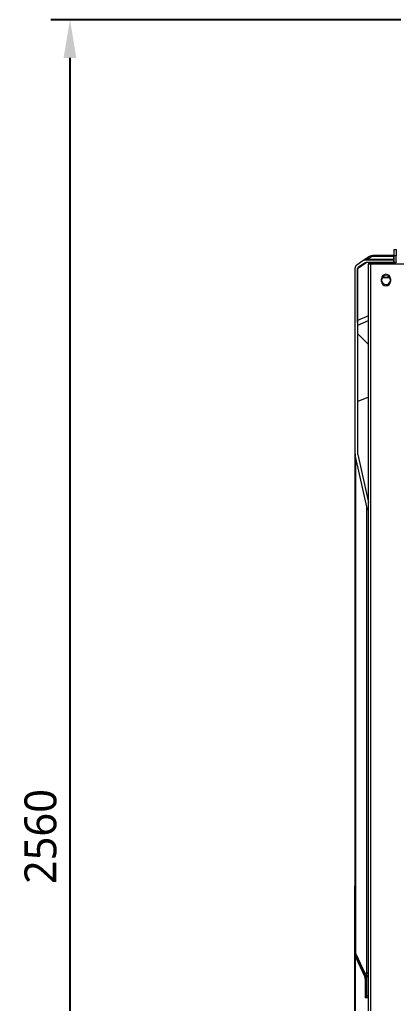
# Model space of a CAD drawing. Header units: millimetres. Extents: x 113490 to 142599, y -20467 to 115.
# Drawn here: x 136550 to 137140, y -7311 to -5770 of the extents above; entities that cross this region are included whole.
import ezdxf

# ---------------------------------------------------------------- set-up
doc = ezdxf.new("R2010")
doc.units = ezdxf.units.MM
doc.layers.add('DV2_0', color=7, linetype='Continuous')
doc.styles.get("Standard").update_dxf_attribs({"font": 'msyh.ttf'})
doc.dimstyles.new('ISO-25', dxfattribs={"dimtxt": 2.5, "dimasz": 2.5, "dimexe": 1.25, "dimexo": 0.625, "dimtad": 1, "dimtxsty": 'Standard', "dimcen": 2.5, "dimadec": 0, "dimazin": 0, "dimtfac": 1, "dimtmove": 0, "dimatfit": 3, "dimfxl": 1, "dimarcsym": 0})

# ---------------------------------------------------------------- blocks, each defined once
blk = doc.blocks.new('*D16')
at = {"color": 0, "lineweight": -2}
for p, q in [((137075, -7126.9), (137075, -8732.8)), ((139355, -7126.9), (139355, -8732.8)), ((137135, -8702.8), (139295, -8702.8))]:
    blk.add_line(p, q, dxfattribs=at)
at = {"color": 0}
for points in [[(137135, -8692.8), (137135, -8712.8), (137075, -8702.8)], [(139295, -8692.8), (139295, -8712.8), (139355, -8702.8)]]:
    blk.add_solid(points, dxfattribs=at)
at = {"layer": 'Defpoints', "color": 0}
for p in [(137075, -7125.9), (139355, -7125.9), (139355, -8702.8)]:
    blk.add_point(p, dxfattribs=at)
at = {"color": 0, "insert": (138215, -8656.9), "char_height": 50, "attachment_point": 5}
blk.add_mtext('2270', dxfattribs=at)
blk = doc.blocks.new('*D17')
at = {"color": 0, "lineweight": -2}
for p, q in [((137147, -5770.2), (136598.8, -5770.2)), ((136628.8, -5830.2), (136628.8, -8269)), ((137099, -8329), (136598.8, -8329))]:
    blk.add_line(p, q, dxfattribs=at)
at = {"color": 0}
for points in [[(136618.8, -5830.2), (136638.8, -5830.2), (136628.8, -5770.2)], [(136618.8, -8269), (136638.8, -8269), (136628.8, -8329)]]:
    blk.add_solid(points, dxfattribs=at)
at = {"layer": 'Defpoints', "color": 0}
for p in [(137148, -5770.2), (136628.8, -8329), (137100, -8329)]:
    blk.add_point(p, dxfattribs=at)
at = {"color": 0, "insert": (136582.9, -7049.6), "char_height": 50, "attachment_point": 5, "rotation": 90}
blk.add_mtext('2560', dxfattribs=at)

msp = doc.modelspace()

# ---------------------------------------------------------------- linework, layer by layer
at = {"layer": 'DV2_0', "color": 7, "linetype": 'Continuous', "lineweight": 15}
for p, q in [((137136.5, -6130.2), (137139.5, -6130.2)), ((137136.5, -6140.2), (137136.5, -6130.2)), ((137139.5, -6130.2), (137139.5, -6140.2)), ((137092.2, -6145), (137087.5, -6148.1)), ((137097.8, -6141.2), (137092.2, -6145)), ((137136, -6146.7), (137092.3, -6146.7)), ((137136, -6139.7), (137102.8, -6139.7)), ((137136, -6139.7), (137136, -6141.2)), ((137136, -6145.1), (137136, -6141.2)), ((137136, -6145.1), (137136, -6146.7)), ((137136, -6150.7), (137136, -6146.7)), ((137136.5, -6149.6), (137136.5, -6140.2)), ((137139.5, -6140.2), (137136.5, -6140.2)), ((137139.5, -6149.6), (137139.5, -6140.2)), ((137075, -6159.7), (137075, -6448.7)), ((137087.5, -6148.1), (137077.7, -6154.8)), ((137079, -6159.7), (137079, -6448.7)), ((137089.7, -6151.5), (137079.9, -6158.1)), ((137136, -6150.7), (137092.3, -6150.7)), ((137099.6, -6153), (137096, -6153)), ((137096, -8326), (137096, -6153)), ((137096.5, -6153), (137096.5, -6150.7)), ((137206, -6153), (137099.6, -6153)), ((137128, -6152.7), (137100.6, -6152.7)), ((137128, -6152.7), (137128, -6150.7)), ((137133, -6152.7), (137128, -6152.7)), ((137133, -6150.7), (137133, -6152.7)), ((137136, -6151.3), (137136, -6150.7)), ((137136, -6153), (137136, -6151.3)), ((137139.7, -6150), (137137.6, -6152.1)), ((137116.5, -6180), (137116.5, -6176)), ((137129.6, -6174.6), (137117.5, -6174.6)), ((137130.5, -6176), (137130.5, -6180)), ((137079.3, -6248.6), (137079.2, -6241.1)), ((137079.3, -6262.2), (137079.1, -6261.9)), ((137096, -6278.9), (137079.3, -6262.2)), ((137096, -6278.9), (137079.3, -6262.2)), ((137075, -6448.7), (137075, -7230.7)), ((137079.3, -6451.3), (137096, -6526.2)), ((137075.8, -6456.5), (137093, -6533.3)), ((137095.4, -6523.4), (137096, -6522.6)), ((137075, -7230.7), (137075, -7233.7)), ((137076, -7234.9), (137090, -7265)), ((137076, -7237.9), (137090, -7268)), ((137091, -7269.8), (137091, -7299.2)), ((137091.6, -7299.2), (137091, -7299.2)), ((137091, -7299.2), (137091, -7302.2)), ((137091.6, -7302.2), (137091, -7302.2)), ((137093.1, -7299.2), (137091.6, -7299.2)), ((137093.1, -7302.2), (137091.6, -7302.2)), ((137096, -7299.2), (137093.1, -7299.2)), ((137096, -7302.2), (137093.1, -7302.2))]:
    msp.add_line(p, q, dxfattribs=at)
at = {"layer": 'DV2_0', "color": 7, "linetype": 'Continuous', "lineweight": 20}
for p, q in [((137101.2, -6141.3), (137095.7, -6145.1)), ((137095.7, -6145.1), (137136, -6145.1)), ((137102.8, -6141.2), (137102.8, -6139.7)), ((137136, -6141.2), (137102.8, -6141.2)), ((137079, -6159.7), (137079.2, -6159.7)), ((137079.2, -6159.7), (137092.7, -6150.7)), ((137079.2, -6241.1), (137079.2, -6159.7)), ((137096.5, -6150.7), (137096.6, -6150.7)), ((137096.5, -6151.3), (137098.9, -6151.3)), ((137099.6, -8326), (137099.6, -6153)), ((137133, -6151.3), (137136, -6151.3)), ((137096, -6233.9), (137079.2, -6241.1)), ((137079, -6241.1), (137079.2, -6241.1)), ((137079.3, -6248.6), (137096, -6241.4)), ((137079.3, -6262.2), (137079.3, -6248.6)), ((137079.3, -6368.1), (137079.3, -6262.2)), ((137096, -6361.6), (137079.3, -6368.1)), ((137079.3, -6451.4), (137079.3, -6368.1)), ((137075.8, -6456.5), (137075.8, -7231.8)), ((137094.7, -6520.2), (137096, -6518.6)), ((137093, -6533.3), (137093, -7262.2)), ((137075.8, -7234.5), (137075.8, -7234.8)), ((137076.2, -7233.5), (137090.2, -7263.6)), ((137076.2, -7236.5), (137090.2, -7266.6)), ((137090.7, -7264.6), (137093, -7263.1)), ((137091, -7269.8), (137091.6, -7269.8)), ((137091.6, -7269.4), (137093.1, -7268.5)), ((137091.6, -7269.8), (137091.6, -7299.2)), ((137093.1, -7268.5), (137093.1, -7299.2)), ((137093.1, -7268.5), (137096, -7268.5)), ((137091.6, -7299.2), (137091.6, -7302.2)), ((137093.1, -7299.2), (137093.1, -7302.2))]:
    msp.add_line(p, q, dxfattribs=at)
at = {"layer": 'DV2_0', "color": 7, "linetype": 'Continuous', "lineweight": 15}
for centre, radius, start, end in [((137092.3, -6155.2), 8.55, 90, 124), ((137102.8, -6148.7), 9, 90, 124), ((137081, -6159.7), 6, 124, 180), ((137081, -6159.7), 2, 124, 180), ((137092.3, -6155.2), 4.55, 90, 124), ((137100.6, -6153.3), 2.6, 90, 173.1526), ((137100.6, -6153.3), 0.6, 90, 148.8926), ((137140.1, -6149.6), 3.6, 180, 225), ((137140.1, -6149.6), 3.6, 225, 251.0118), ((137140.1, -6149.6), 0.6, 180, 225), ((137140.1, -6149.6), 0.606, 225.236, 269.764), ((137123.5, -6176), 7, 0, 180), ((137123.5, -6178.2), 7, 3.0626, 356.9374), ((137123.5, -6180), 7, 180, 0), ((137080, -6261.5), 1, 180, 225), ((137085, -7230.7), 10, 180.0005, 204.9995), ((137085, -7233.7), 10, 180.0005, 204.9995), ((137080.1, -7269.6), 10.9, 21.3457, 25.0125), ((137080.1, -7272.6), 10.9, 21.3457, 25.0125), ((137079.7, -7269.7), 11.4, 0.7627, 21.0956), ((137079.7, -7272.7), 11.4, 0.7627, 21.0956), ((137078.1, -7269.8), 12.9, 359.9977, 1.0489)]:
    msp.add_arc(centre, radius, start, end, dxfattribs=at)
at = {"layer": 'DV2_0', "color": 7, "linetype": 'Continuous', "lineweight": 20}
for centre, radius, start, end in [((137102.2, -6143.7), 2.63, 76.5122, 110.6713), ((137079, -7269.3), 12.6, 359.5138, 22.1557), ((137079, -7272.3), 12.6, 18.8597, 22.1557), ((137079.5, -7269.7), 11.6, 0.9556, 10.7308), ((137079.5, -7272.7), 11.6, 0.9556, 10.7308), ((137407.2, -7261.7), 314.2, 180.2439, 181.1239)]:
    msp.add_arc(centre, radius, start, end, dxfattribs=at)
at = {"layer": 'DV2_0', "color": 7, "linetype": 'Continuous', "lineweight": 15}
for centre, major_axis, ratio, start_param, end_param in [((137095.7, -6150.2), (3.49, -5.17), 0.624033, 2.317343, 3.141593), ((137101.2, -6146.4), (3.49, -5.17), 0.624033, 2.317343, 3.141593), ((137081, -6448.7), (0, -15.5), 0.386711, 4.712389, 5.235988), ((137081, -6448.7), (0, -5.17), 0.386711, 4.712389, 5.235988), ((137096.5, -6528.2), (0, -10.3), 0.386711, 5.235988, 6.195919)]:
    msp.add_ellipse(centre, major_axis=major_axis, ratio=ratio, start_param=start_param, end_param=end_param, dxfattribs=at)
at = {"layer": 'DV2_0', "color": 7, "linetype": 'Continuous', "lineweight": 20}
for centre, major_axis, ratio, start_param, end_param in [((137081, -6159.7), (-1.12, 1.66), 0.862822, 0, 1.043732), ((137081, -6248.2), (-2, 0), 0.386711, 0, 0.523599), ((137080, -6368.3), (1, 0), 0.386711, 2.356194, 3.141593), ((137081, -7230.7), (-6, 0), 0.38671, 0, 0.523599), ((137081, -7233.7), (-6, 0), 0.38671, 0, 0.523599), ((137080.2, -7231.7), (4.29, 0.99), 0.95244, 2.925341, 3.34127), ((137081.4, -7232.3), (-5.44, -2.54), 0.382281, 5.760739, 6.283185), ((137080.2, -7234.7), (4.29, 0.99), 0.95244, 2.925341, 3.34127), ((137081.4, -7235.3), (-5.44, -2.54), 0.382281, 5.760739, 6.283185), ((137095.4, -7262.4), (-5.44, -2.54), 0.382282, 5.760739, 6.283185), ((137095.4, -7265.4), (-5.44, -2.54), 0.382282, 5.760739, 6.283185), ((137087.3, -7268.4), (-2.03, 9.11), 0.461101, -1.247492, -1.124073), ((137095.9, -7263.4), (-5.59, -2.18), 0.280642, 5.782067, 6.282074), ((137087.3, -7271.4), (-2.03, 9.11), 0.461101, -1.247492, -1.124073), ((137095.9, -7266.4), (-5.59, -2.18), 0.280642, 5.782067, 6.282074), ((137097, -7269.4), (6, 0.11), 0.039312, 2.7049, 3.141658), ((137088.2, -7269.8), (0, 7.99), 0.422618, 4.712325, 4.755732), ((137096.5, -7261.4), (-4, 0), 0.386711, 0.523599, 1.462342), ((137099.8, -7266.7), (-3, 13.4), 0.4611, 1.119846, 1.192692), ((137096.5, -7262.3), (-4, -0.15), 0.327567, 0.509827, 1.445077), ((137096.7, -7267.8), (-4, -0.1), 0.002373, -1.405263, -0.442021), ((137070.9, -7268), (4.6, -22), 0.987164, 1.342701, 1.368563), ((137097, -7272.4), (6, 0.11), 0.039312, 3.114009, 3.141658)]:
    msp.add_ellipse(centre, major_axis=major_axis, ratio=ratio, start_param=start_param, end_param=end_param, dxfattribs=at)
msp.add_open_spline([(137095.7, -6145.1), (137095.6, -6145.1), (137095.4, -6145.2), (137095.1, -6145.3), (137094.9, -6145.4), (137094.7, -6145.5), (137094.4, -6145.7), (137094.2, -6145.7), (137094.1, -6145.8), (137093.9, -6145.9), (137093.7, -6146), (137093.6, -6146.1), (137093.4, -6146.1), (137093.3, -6146.2), (137093.2, -6146.3), (137093.1, -6146.3), (137093, -6146.3), (137092.9, -6146.4), (137092.8, -6146.4), (137092.7, -6146.5), (137092.7, -6146.5), (137092.6, -6146.5), (137092.5, -6146.6), (137092.5, -6146.6), (137092.5, -6146.6), (137092.4, -6146.6)], degree=3, knots=[0, 0, 0, 0, 0.0497643, 0.0975175, 0.1433643, 0.1874089, 0.2297555, 0.2705058, 0.3097591, 0.3476114, 0.3841552, 0.4194792, 0.4536684, 0.4868036, 0.5189621, 0.5502172, 0.5806387, 0.6102928, 0.6392426, 0.6675482, 0.6952668, 0.7224531, 0.7491593, 0.7754356, 0.8005246, 0.8005246, 0.8005246, 0.8005246], dxfattribs=at)
at = {"layer": 'DV2_0', "color": 7, "linetype": 'Continuous', "lineweight": 15}
for points in [[(137090, -7264.9), (137090.3, -7265.6), (137090.9, -7267.2), (137091, -7268.9), (137091, -7269.7)], [(137090, -7267.9), (137090.3, -7268.6), (137090.9, -7270.2), (137091, -7271.9), (137091, -7272.7)]]:
    msp.add_open_spline(points, degree=3, dxfattribs=at)

# ---------------------------------------------------------------- dimensions: what is measured, and where the dimension line sits
at = {"color": 1}
dim = msp.add_linear_dim(base=(136628.8, -8329), p1=(137148, -5770.2), p2=(137100, -8329), angle=90, text='2560', dimstyle='ISO-25', override={"dimtxt": 50, "dimasz": 60, "dimexe": 30, "dimexo": 1, "dimgap": 20, "dimdec": 0}, dxfattribs=at)
dim.commit()
dim.dimension.update_dxf_attribs({"geometry": '*D17', "text_midpoint": (136582.9, -7049.6)})
dim = msp.add_linear_dim(base=(139355, -8702.8), p1=(137075, -7125.9), p2=(139355, -7125.9), text='2270', dimstyle='ISO-25', override={"dimtxt": 50, "dimasz": 60, "dimexe": 30, "dimexo": 1, "dimgap": 20, "dimdec": 0}, dxfattribs=at)
dim.commit()
dim.dimension.update_dxf_attribs({"geometry": '*D16', "text_midpoint": (138215, -8656.9)})

doc.saveas('drawing.dxf')
